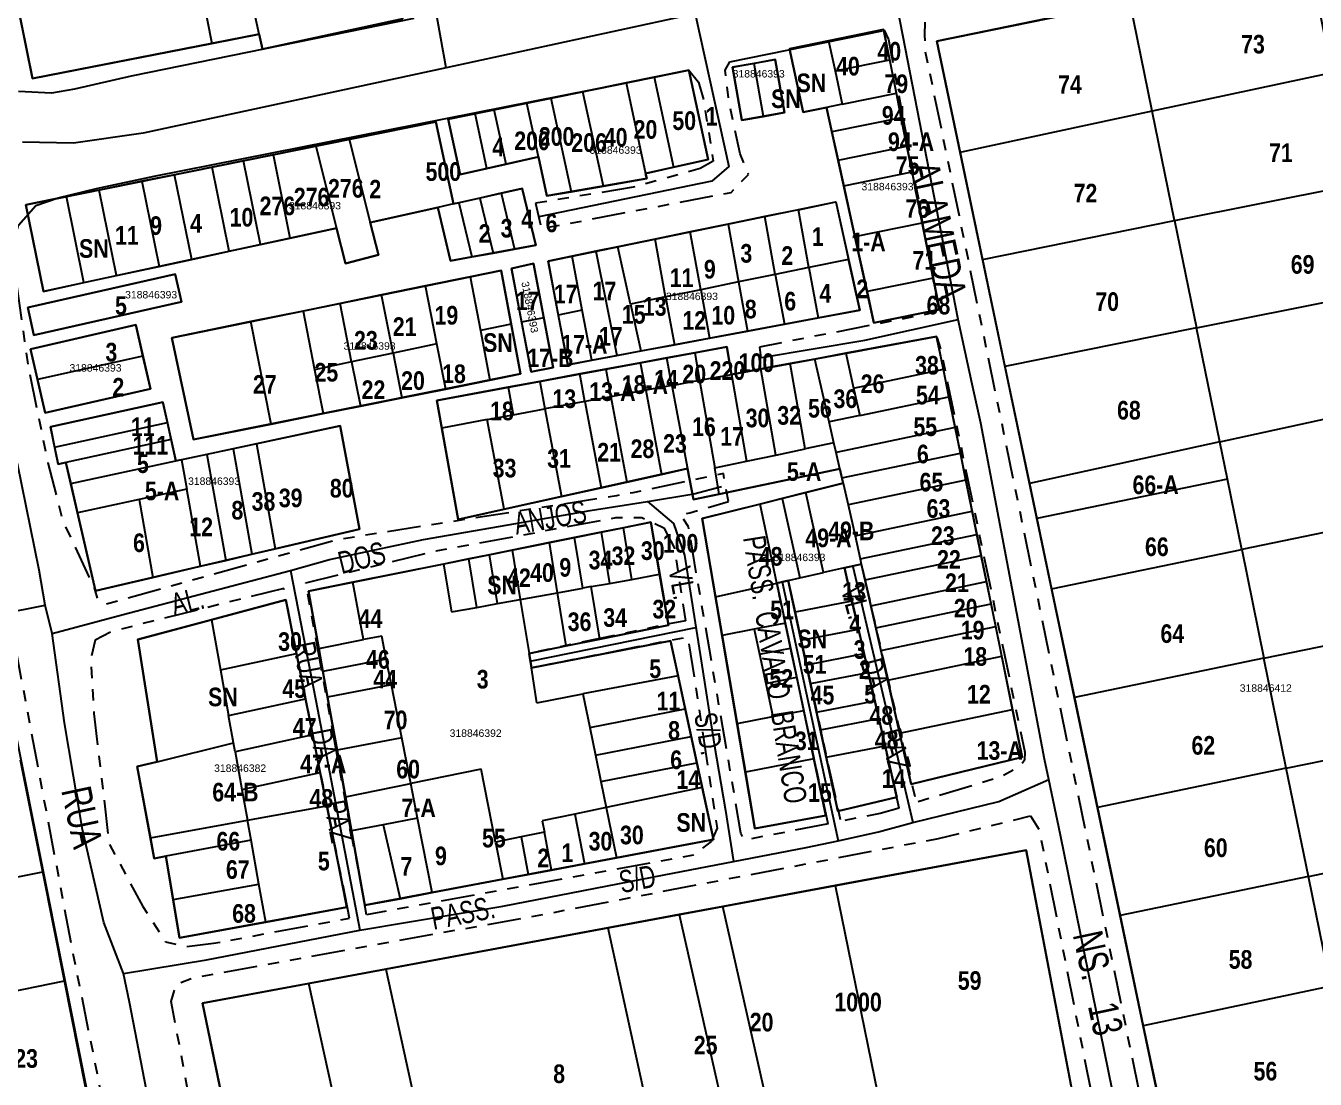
# Model space of a CAD drawing. Extents: x 205316 to 208372, y 4848714 to 4853250.
# Drawn here: x 206310.3 to 206483.6, y 4852666.8 to 4852808.3 of the extents above; entities that cross this region are included whole.
import ezdxf
from ezdxf.enums import TextEntityAlignment as Align

# ---------------------------------------------------------------- set-up
doc = ezdxf.new("R2010")
doc.units = 0
doc.header["$LTSCALE"] = 1.5
doc.header["$MEASUREMENT"] = 0
doc.linetypes.add('TRACO_25', pattern=[8, 3, -1, 1, -1, 1, -1])
for name, color, linetype in [('CD-MALHA-LOTES', 40, 'CONTINUOUS'), ('CD_TXT_QUADRA', 7, 'CONTINUOUS'), ('RU-QUADRAS', 6, 'CONTINUOUS'), ('SV-EIXO-RUA-N-PAV', 6, 'CONTINUOUS'), ('SV-EIXO-RUA-PAV', 20, 'CONTINUOUS'), ('SV-RUA-NAO-PAV-S-GUIA-C-GUIA', 7, 'CONTINUOUS'), ('SV-RUA-PAVIM-S-GUIA-C-GUIA', 7, 'CONTINUOUS'), ('SV-TXT-RUA-N-PAV-S-GUIA-C-GUIA', 7, 'CONTINUOUS'), ('Th_NmrPort', 7, 'CONTINUOUS')]:
    doc.layers.add(name, color=color, linetype=linetype)
doc.styles.add('ARIAL', font='arial.ttf')
doc.styles.add('ROMANS', font='arial.ttf', dxfattribs={"height": 0.2})
doc.styles.get("Standard").update_dxf_attribs({"font": 'swisscbo.ttf'})

msp = doc.modelspace()

# ---------------------------------------------------------------- linework, layer by layer
at = {"layer": 'CD-MALHA-LOTES', "linetype": 'Continuous'}
for p, q in [((206341.68, 4852807.19), (206338.5, 4852821.66)), ((206332.48, 4852820.44), (206335.33, 4852805.95)), ((206308.33, 4852815.55), (206311.22, 4852801.24)), ((206458.68, 4852811.58), (206432.72, 4852806.28)), ((206461.68, 4852796.85), (206458.68, 4852811.58)), ((206342.13, 4852805.19), (206360.95, 4852809.26)), ((206335.33, 4852805.95), (206341.68, 4852807.19)), ((206341.68, 4852807.19), (206342.13, 4852805.19)), ((206425.59, 4852807.82), (206418.19, 4852806.32)), ((206426.4, 4852803.76), (206425.59, 4852807.82)), ((206311.22, 4852801.24), (206335.33, 4852805.95)), ((206418.19, 4852806.32), (206412.92, 4852805.25)), ((206412.92, 4852805.25), (206414.76, 4852796.72)), ((206418.19, 4852806.32), (206419.06, 4852802.27)), ((206432.72, 4852806.28), (206435.86, 4852791.31)), ((206408.17, 4852803.28), (206405.27, 4852802.76)), ((206411.01, 4852803.79), (206408.17, 4852803.28)), ((206409.45, 4852796.15), (206408.17, 4852803.28)), ((206412.29, 4852796.66), (206411.01, 4852803.79)), ((206419.06, 4852802.27), (206426.4, 4852803.76)), ((206427.3, 4852799.26), (206426.4, 4852803.76)), ((206399.4, 4852802.36), (206394.76, 4852801.41)), ((206401.99, 4852790.37), (206399.4, 4852802.36)), ((206405.27, 4852802.76), (206406.55, 4852795.63)), ((206419.06, 4852802.27), (206420.03, 4852797.79)), ((206485.81, 4852802.02), (206461.68, 4852796.85)), ((206390.98, 4852800.65), (206385.19, 4852799.47)), ((206394.76, 4852801.41), (206390.98, 4852800.65)), ((206390.98, 4852800.65), (206393.61, 4852788.49)), ((206394.76, 4852801.41), (206397.37, 4852789.33)), ((206380.87, 4852798.59), (206377.64, 4852797.94)), ((206385.19, 4852799.47), (206380.87, 4852798.59)), ((206380.87, 4852798.59), (206383.59, 4852786.03)), ((206387.93, 4852786.79), (206385.19, 4852799.47)), ((206420.03, 4852797.79), (206427.3, 4852799.26)), ((206427.96, 4852795.95), (206427.3, 4852799.26)), ((206370.69, 4852796.53), (206367.06, 4852795.79)), ((206373.28, 4852797.05), (206370.69, 4852796.53)), ((206372.28, 4852789.15), (206370.69, 4852796.53)), ((206377.64, 4852797.94), (206373.28, 4852797.05)), ((206374.86, 4852789.73), (206373.28, 4852797.05)), ((206379.21, 4852790.7), (206377.64, 4852797.94)), ((206409.45, 4852796.15), (206412.29, 4852796.66)), ((206414.76, 4852796.72), (206417.91, 4852797.36)), ((206420.03, 4852797.79), (206417.91, 4852797.36)), ((206417.91, 4852797.36), (206418.64, 4852794.06)), ((206461.68, 4852796.85), (206436.04, 4852791.35)), ((206464.68, 4852782.15), (206461.68, 4852796.85)), ((206365.4, 4852795.44), (206353.8, 4852793.08)), ((206367.79, 4852784.4), (206365.4, 4852795.44)), ((206367.06, 4852795.79), (206368.67, 4852788.34)), ((206406.55, 4852795.63), (206409.45, 4852796.15)), ((206427.96, 4852795.95), (206418.64, 4852794.06)), ((206428.72, 4852792.14), (206427.96, 4852795.95)), ((206353.8, 4852793.08), (206349.29, 4852792.17)), ((206353.8, 4852793.08), (206356.62, 4852781.9)), ((206418.64, 4852794.06), (206419.48, 4852790.27)), ((206349.29, 4852792.17), (206343.6, 4852791.01)), ((206349.29, 4852792.17), (206352.08, 4852781.15)), ((206419.48, 4852790.27), (206428.72, 4852792.14)), ((206429.41, 4852788.7), (206428.72, 4852792.14)), ((206435.86, 4852791.31), (206436.04, 4852791.35)), ((206435.86, 4852791.31), (206438.87, 4852776.95)), ((206339.59, 4852790.2), (206335.35, 4852789.34)), ((206343.6, 4852791.01), (206339.59, 4852790.2)), ((206341.87, 4852778.95), (206339.59, 4852790.2)), ((206345.87, 4852779.81), (206343.6, 4852791.01)), ((206372.28, 4852789.15), (206374.86, 4852789.73)), ((206374.86, 4852789.73), (206379.21, 4852790.7)), ((206379.21, 4852790.7), (206380.34, 4852785.46)), ((206397.37, 4852789.33), (206401.99, 4852790.37)), ((206419.48, 4852790.27), (206420.23, 4852786.84)), ((206330.33, 4852788.32), (206325.93, 4852787.43)), ((206335.35, 4852789.34), (206330.33, 4852788.32)), ((206332.64, 4852776.95), (206330.33, 4852788.32)), ((206337.64, 4852778.03), (206335.35, 4852789.34)), ((206368.67, 4852788.34), (206372.28, 4852789.15)), ((206387.93, 4852786.79), (206393.75, 4852787.81)), ((206393.61, 4852788.49), (206397.37, 4852789.33)), ((206393.75, 4852787.81), (206393.61, 4852788.49)), ((206420.23, 4852786.84), (206429.41, 4852788.7)), ((206430.77, 4852781.86), (206429.41, 4852788.7)), ((206320.18, 4852786.26), (206315.81, 4852785.37)), ((206325.93, 4852787.43), (206320.18, 4852786.26)), ((206322.51, 4852774.76), (206320.18, 4852786.26)), ((206325.93, 4852787.43), (206328.24, 4852776)), ((206377.03, 4852786.47), (206374.19, 4852785.83)), ((206378.85, 4852778.87), (206377.03, 4852786.47)), ((206380.34, 4852785.46), (206383.59, 4852786.03)), ((206383.59, 4852786.03), (206387.93, 4852786.79)), ((206420.23, 4852786.84), (206421.73, 4852780.02)), ((206464.68, 4852782.15), (206488.84, 4852787.01)), ((206315.81, 4852785.37), (206310.35, 4852784.26)), ((206310.35, 4852784.26), (206312.7, 4852772.64)), ((206318.15, 4852773.82), (206315.81, 4852785.37)), ((206367.79, 4852784.4), (206365.67, 4852783.93)), ((206368.52, 4852784.56), (206367.79, 4852784.4)), ((206371.33, 4852785.19), (206368.52, 4852784.56)), ((206368.52, 4852784.56), (206370.27, 4852777.27)), ((206374.19, 4852785.83), (206371.33, 4852785.19)), ((206371.33, 4852785.19), (206373.11, 4852777.8)), ((206374.19, 4852785.83), (206375.99, 4852778.33)), ((206414.13, 4852783.62), (206419.18, 4852784.66)), ((206419.18, 4852784.66), (206420.88, 4852776.94)), ((206356.62, 4852781.9), (206365.67, 4852783.93)), ((206365.67, 4852783.93), (206367.41, 4852776.73)), ((206409.62, 4852782.7), (206404.69, 4852781.69)), ((206414.13, 4852783.62), (206409.62, 4852782.7)), ((206411.03, 4852774.92), (206409.62, 4852782.7)), ((206415.54, 4852775.85), (206414.13, 4852783.62)), ((206345.87, 4852779.81), (206352.08, 4852781.15)), ((206352.08, 4852781.15), (206353.28, 4852776.41)), ((206357.72, 4852777.55), (206356.62, 4852781.9)), ((206404.69, 4852781.69), (206399.61, 4852780.64)), ((206404.69, 4852781.69), (206406.1, 4852773.91)), ((206421.73, 4852780.02), (206430.77, 4852781.86)), ((206432.26, 4852774.42), (206430.77, 4852781.86)), ((206438.87, 4852776.95), (206464.68, 4852782.15)), ((206464.68, 4852782.15), (206467.62, 4852767.73)), ((206341.87, 4852778.95), (206345.87, 4852779.81)), ((206394.89, 4852779.67), (206389.89, 4852778.65)), ((206399.61, 4852780.64), (206394.89, 4852779.67)), ((206396.3, 4852771.9), (206394.89, 4852779.67)), ((206401.02, 4852772.87), (206399.61, 4852780.64)), ((206421.73, 4852780.02), (206423.36, 4852772.62)), ((206332.64, 4852776.95), (206337.64, 4852778.03)), ((206337.64, 4852778.03), (206341.87, 4852778.95)), ((206353.28, 4852776.41), (206357.72, 4852777.55)), ((206370.27, 4852777.27), (206373.11, 4852777.8)), ((206373.11, 4852777.8), (206375.99, 4852778.33)), ((206375.99, 4852778.33), (206378.85, 4852778.87)), ((206383.72, 4852777.38), (206380.51, 4852776.72)), ((206386.94, 4852778.04), (206383.72, 4852777.38)), ((206385.1, 4852770.11), (206383.72, 4852777.38)), ((206389.89, 4852778.65), (206386.94, 4852778.04)), ((206386.94, 4852778.04), (206389.75, 4852764.03)), ((206391.59, 4852770.93), (206389.89, 4852778.65)), ((206322.51, 4852774.76), (206328.24, 4852776)), ((206328.24, 4852776), (206332.64, 4852776.95)), ((206367.41, 4852776.73), (206370.27, 4852777.27)), ((206378.55, 4852776.37), (206375.57, 4852775.74)), ((206375.57, 4852775.74), (206376.94, 4852768.51)), ((206379.93, 4852769.1), (206378.55, 4852776.37)), ((206380.51, 4852776.72), (206381.88, 4852769.47)), ((206415.54, 4852775.85), (206411.03, 4852774.92)), ((206420.88, 4852776.94), (206415.54, 4852775.85)), ((206415.54, 4852775.85), (206416.77, 4852769.08)), ((206422.38, 4852770.13), (206420.88, 4852776.94)), ((206438.87, 4852776.95), (206441.89, 4852762.55)), ((206330.4, 4852774.94), (206310.59, 4852770.49)), ((206312.7, 4852772.64), (206318.15, 4852773.82)), ((206318.15, 4852773.82), (206322.51, 4852774.76)), ((206331.24, 4852771.22), (206330.4, 4852774.94)), ((206370.05, 4852774.61), (206364.04, 4852773.38)), ((206374.18, 4852775.45), (206370.05, 4852774.61)), ((206370.05, 4852774.61), (206371.42, 4852767.41)), ((206375.55, 4852768.23), (206374.18, 4852775.45)), ((206406.1, 4852773.91), (206401.02, 4852772.87)), ((206411.03, 4852774.92), (206406.1, 4852773.91)), ((206406.1, 4852773.91), (206407.3, 4852767.31)), ((206411.03, 4852774.92), (206412.25, 4852768.24)), ((206432.26, 4852774.42), (206423.36, 4852772.62)), ((206433.1, 4852770.21), (206432.26, 4852774.42)), ((206358.14, 4852772.17), (206352.57, 4852771.03)), ((206364.04, 4852773.38), (206358.14, 4852772.17)), ((206359.68, 4852764.34), (206358.14, 4852772.17)), ((206365.57, 4852765.58), (206364.04, 4852773.38)), ((206401.02, 4852772.87), (206396.3, 4852771.9)), ((206401.02, 4852772.87), (206402.21, 4852766.36)), ((206423.36, 4852772.62), (206424.29, 4852768.42)), ((206467.62, 4852767.73), (206491.76, 4852772.59)), ((206310.59, 4852770.49), (206311.43, 4852766.76)), ((206311.43, 4852766.76), (206331.24, 4852771.22)), ((206352.57, 4852771.03), (206347.58, 4852770.01)), ((206354.11, 4852763.17), (206352.57, 4852771.03)), ((206396.3, 4852771.9), (206391.59, 4852770.93)), ((206391.59, 4852770.93), (206392.98, 4852764.64)), ((206396.3, 4852771.9), (206397.47, 4852765.48)), ((206347.58, 4852770.01), (206340.58, 4852768.58)), ((206347.58, 4852770.01), (206349.14, 4852762.12)), ((206379.93, 4852769.1), (206376.94, 4852768.51)), ((206381.2, 4852762.42), (206379.93, 4852769.1)), ((206385.1, 4852770.11), (206381.88, 4852769.47)), ((206381.88, 4852769.47), (206383.15, 4852762.8)), ((206386.37, 4852763.4), (206385.1, 4852770.11)), ((206412.25, 4852768.24), (206416.77, 4852769.08)), ((206416.77, 4852769.08), (206422.38, 4852770.13)), ((206424.29, 4852768.42), (206433.1, 4852770.21)), ((206325.11, 4852768.13), (206310.97, 4852764.9)), ((206326.06, 4852763.95), (206325.11, 4852768.13)), ((206340.58, 4852768.58), (206329.94, 4852766.4)), ((206343.29, 4852754.82), (206340.58, 4852768.58)), ((206375.55, 4852768.23), (206371.42, 4852767.41)), ((206371.42, 4852767.41), (206372.69, 4852760.72)), ((206376.82, 4852761.55), (206375.55, 4852768.23)), ((206376.94, 4852768.51), (206378.21, 4852761.83)), ((206402.21, 4852766.36), (206407.3, 4852767.31)), ((206407.3, 4852767.31), (206412.25, 4852768.24)), ((206467.62, 4852767.73), (206441.89, 4852762.55)), ((206470.75, 4852752.43), (206467.62, 4852767.73)), ((206329.94, 4852766.4), (206332.85, 4852752.73)), ((206365.57, 4852765.58), (206359.68, 4852764.34)), ((206366.76, 4852759.53), (206365.57, 4852765.58)), ((206392.98, 4852764.64), (206397.47, 4852765.48)), ((206397.47, 4852765.48), (206402.21, 4852766.36)), ((206404.51, 4852765.2), (206400.22, 4852764.41)), ((206405.15, 4852761.49), (206404.51, 4852765.2)), ((206432.71, 4852766.59), (206420.49, 4852764.33)), ((206433.61, 4852762.19), (206432.71, 4852766.59)), ((206310.97, 4852764.9), (206311.91, 4852760.8)), ((206326.06, 4852763.95), (206311.91, 4852760.8)), ((206327.07, 4852759.55), (206326.06, 4852763.95)), ((206359.68, 4852764.34), (206354.11, 4852763.17)), ((206359.68, 4852764.34), (206360.86, 4852758.35)), ((206386.37, 4852763.4), (206389.75, 4852764.03)), ((206389.75, 4852764.03), (206392.98, 4852764.64)), ((206396.44, 4852763.71), (206392.94, 4852763.06)), ((206400.22, 4852764.41), (206396.44, 4852763.71)), ((206397.13, 4852760.01), (206396.44, 4852763.71)), ((206400.22, 4852764.41), (206400.86, 4852760.7)), ((206416.36, 4852763.56), (206413.05, 4852762.95)), ((206420.49, 4852764.33), (206416.36, 4852763.56)), ((206418.28, 4852755.1), (206416.36, 4852763.56)), ((206420.49, 4852764.33), (206421.55, 4852759.66)), ((206354.11, 4852763.17), (206349.14, 4852762.12)), ((206349.14, 4852762.12), (206350.29, 4852756.23)), ((206354.11, 4852763.17), (206355.28, 4852757.23)), ((206378.21, 4852761.83), (206381.2, 4852762.42)), ((206383.15, 4852762.8), (206386.37, 4852763.4)), ((206388.25, 4852762.19), (206384.76, 4852761.55)), ((206392.94, 4852763.06), (206388.25, 4852762.19)), ((206388.25, 4852762.19), (206388.95, 4852758.49)), ((206393.64, 4852759.36), (206392.94, 4852763.06)), ((206409.09, 4852762.22), (206405.15, 4852761.49)), ((206413.05, 4852762.95), (206409.09, 4852762.22)), ((206411.09, 4852750.66), (206409.09, 4852762.22)), ((206415.03, 4852751.48), (206413.05, 4852762.95)), ((206421.55, 4852759.66), (206433.61, 4852762.19)), ((206434.36, 4852758.48), (206433.61, 4852762.19)), ((206441.89, 4852762.55), (206445.19, 4852746.82)), ((206311.91, 4852760.8), (206312.93, 4852756.32)), ((206366.76, 4852759.53), (206372.69, 4852760.72)), ((206372.69, 4852760.72), (206376.82, 4852761.55)), ((206379.38, 4852760.55), (206375.12, 4852759.77)), ((206384.76, 4852761.55), (206379.38, 4852760.55)), ((206379.38, 4852760.55), (206380.08, 4852756.85)), ((206385.46, 4852757.85), (206384.76, 4852761.55)), ((206397.13, 4852760.01), (206393.64, 4852759.36)), ((206397.13, 4852760.01), (206400.86, 4852760.7)), ((206397.13, 4852760.01), (206399.24, 4852748.83)), ((206400.86, 4852760.7), (206405.15, 4852761.49)), ((206400.86, 4852760.7), (206402.9, 4852748.95)), ((206405.15, 4852761.49), (206407.18, 4852749.84)), ((206312.93, 4852756.32), (206327.07, 4852759.55)), ((206355.28, 4852757.23), (206360.86, 4852758.35)), ((206360.86, 4852758.35), (206366.76, 4852759.53)), ((206375.12, 4852759.77), (206365.57, 4852758)), ((206375.12, 4852759.77), (206375.82, 4852756.07)), ((206388.95, 4852758.49), (206385.46, 4852757.85)), ((206393.64, 4852759.36), (206388.95, 4852758.49)), ((206388.95, 4852758.49), (206391.1, 4852747.02)), ((206393.64, 4852759.36), (206395.76, 4852748.06)), ((206421.55, 4852759.66), (206422.38, 4852755.97)), ((206422.38, 4852755.97), (206434.36, 4852758.48)), ((206435.2, 4852754.38), (206434.36, 4852758.48)), ((206328.76, 4852757.76), (206313.64, 4852754.47)), ((206329.36, 4852755.02), (206328.76, 4852757.76)), ((206350.29, 4852756.23), (206355.28, 4852757.23)), ((206365.57, 4852758), (206366.23, 4852754.29)), ((206375.82, 4852756.07), (206380.08, 4852756.85)), ((206385.46, 4852757.85), (206380.08, 4852756.85)), ((206380.08, 4852756.85), (206382.3, 4852745.07)), ((206385.46, 4852757.85), (206387.64, 4852746.26)), ((206470.75, 4852752.43), (206494.77, 4852757.71)), ((206314.19, 4852751.74), (206329.36, 4852755.02)), ((206329.86, 4852752.73), (206329.36, 4852755.02)), ((206332.85, 4852752.73), (206343.29, 4852754.82)), ((206343.29, 4852754.82), (206350.29, 4852756.23)), ((206372.34, 4852755.42), (206366.23, 4852754.29)), ((206372.34, 4852755.42), (206375.82, 4852756.07)), ((206374.61, 4852743.37), (206372.34, 4852755.42)), ((206422.38, 4852755.97), (206418.28, 4852755.1)), ((206418.91, 4852752.29), (206418.28, 4852755.1)), ((206313.64, 4852754.47), (206314.19, 4852751.74)), ((206352.55, 4852754.58), (206341.32, 4852752.17)), ((206355.18, 4852740.72), (206352.55, 4852754.58)), ((206366.23, 4852754.29), (206368.41, 4852741.99)), ((206435.2, 4852754.38), (206419.2, 4852751.02)), ((206435.9, 4852750.93), (206435.2, 4852754.38)), ((206314.19, 4852751.74), (206314.66, 4852749.44)), ((206329.86, 4852752.73), (206315.73, 4852749.67)), ((206330.49, 4852749.86), (206329.86, 4852752.73)), ((206338.2, 4852751.51), (206334.67, 4852750.75)), ((206341.32, 4852752.17), (206338.2, 4852751.51)), ((206338.2, 4852751.51), (206340.72, 4852737.34)), ((206341.32, 4852752.17), (206343.83, 4852738.06)), ((206411.09, 4852750.66), (206415.03, 4852751.48)), ((206418.91, 4852752.29), (206415.03, 4852751.48)), ((206419.2, 4852751.02), (206418.91, 4852752.29)), ((206470.75, 4852752.43), (206445.19, 4852746.82)), ((206471.77, 4852747.4), (206470.75, 4852752.43)), ((206314.66, 4852749.44), (206315.73, 4852749.67)), ((206315.73, 4852749.67), (206316.38, 4852746.85)), ((206316.38, 4852746.85), (206330.49, 4852749.86)), ((206331.25, 4852750.02), (206330.49, 4852749.86)), ((206334.67, 4852750.75), (206331.25, 4852750.02)), ((206331.25, 4852750.02), (206331.96, 4852746.06)), ((206334.67, 4852750.75), (206337.21, 4852736.51)), ((206402.9, 4852748.95), (206407.18, 4852749.84)), ((206407.18, 4852749.84), (206411.09, 4852750.66)), ((206419.71, 4852748.79), (206419.2, 4852751.02)), ((206419.98, 4852747.59), (206435.9, 4852750.93)), ((206436.64, 4852747.3), (206435.9, 4852750.93)), ((206391.1, 4852747.02), (206395.76, 4852748.06)), ((206395.76, 4852748.06), (206399.24, 4852748.83)), ((206399.24, 4852748.83), (206400.02, 4852744.67)), ((206403.51, 4852745.4), (206402.9, 4852748.95)), ((206403.51, 4852745.4), (206419.71, 4852748.79)), ((206419.71, 4852748.79), (206419.98, 4852747.59)), ((206316.38, 4852746.85), (206317.28, 4852742.89)), ((206382.3, 4852745.07), (206387.64, 4852746.26)), ((206387.64, 4852746.26), (206391.1, 4852747.02)), ((206420.14, 4852746.86), (206415.12, 4852745.61)), ((206419.98, 4852747.59), (206420.14, 4852746.86)), ((206420.14, 4852746.86), (206420.8, 4852743.97)), ((206436.64, 4852747.3), (206420.8, 4852743.97)), ((206437.49, 4852743.12), (206436.64, 4852747.3)), ((206445.19, 4852746.82), (206446.18, 4852742.12)), ((206471.77, 4852747.4), (206446.18, 4852742.12)), ((206473.7, 4852737.95), (206471.77, 4852747.4)), ((206325.56, 4852744.68), (206317.28, 4852742.89)), ((206331.96, 4852746.06), (206325.56, 4852744.68)), ((206325.56, 4852744.68), (206327.42, 4852734.22)), ((206333.8, 4852735.71), (206331.96, 4852746.06)), ((206374.61, 4852743.37), (206382.3, 4852745.07)), ((206400.02, 4852744.67), (206403.51, 4852745.4)), ((206411.94, 4852744.81), (206409.01, 4852744.07)), ((206415.12, 4852745.61), (206411.94, 4852744.81)), ((206411.94, 4852744.81), (206414.32, 4852734.16)), ((206417.51, 4852734.88), (206415.12, 4852745.61)), ((206317.28, 4852742.89), (206319.69, 4852732.41)), ((206368.41, 4852741.99), (206374.61, 4852743.37)), ((206409.01, 4852744.07), (206401.21, 4852742.12)), ((206411.24, 4852733.47), (206409.01, 4852744.07)), ((206420.8, 4852743.97), (206421.74, 4852739.81)), ((206421.74, 4852739.81), (206437.49, 4852743.12)), ((206438.13, 4852740), (206437.49, 4852743.12)), ((206497.75, 4852742.92), (206473.7, 4852737.95)), ((206394.29, 4852741.63), (206390.62, 4852740.89)), ((206395.49, 4852734.64), (206394.29, 4852741.63)), ((206401.21, 4852742.12), (206403, 4852731.62)), ((206446.18, 4852742.12), (206448.16, 4852732.68)), ((206343.83, 4852738.06), (206355.18, 4852740.72)), ((206384.06, 4852739.57), (206380.69, 4852738.89)), ((206387.64, 4852740.29), (206384.06, 4852739.57)), ((206385.16, 4852732.77), (206384.06, 4852739.57)), ((206390.62, 4852740.89), (206387.64, 4852740.29)), ((206387.64, 4852740.29), (206388.76, 4852733.42)), ((206391.75, 4852733.96), (206390.62, 4852740.89)), ((206421.74, 4852739.81), (206422.44, 4852736.7)), ((206422.44, 4852736.7), (206438.13, 4852740)), ((206438.71, 4852737.14), (206438.13, 4852740)), ((206340.72, 4852737.34), (206343.83, 4852738.06)), ((206375.69, 4852737.88), (206372.63, 4852737.26)), ((206380.69, 4852738.89), (206375.69, 4852737.88)), ((206375.69, 4852737.88), (206376.77, 4852731.26)), ((206381.78, 4852732.16), (206380.69, 4852738.89)), ((206448.16, 4852732.68), (206473.7, 4852737.95)), ((206473.7, 4852737.95), (206476.68, 4852723.36)), ((206327.42, 4852734.22), (206333.8, 4852735.71)), ((206333.8, 4852735.71), (206337.21, 4852736.51)), ((206337.21, 4852736.51), (206340.72, 4852737.34)), ((206366.47, 4852736.02), (206354.29, 4852733.57)), ((206369.85, 4852736.7), (206366.47, 4852736.02)), ((206366.47, 4852736.02), (206367.52, 4852729.58)), ((206372.63, 4852737.26), (206369.85, 4852736.7)), ((206370.91, 4852730.2), (206369.85, 4852736.7)), ((206373.69, 4852730.7), (206372.63, 4852737.26)), ((206420.31, 4852735.5), (206422.59, 4852736.02)), ((206422.44, 4852736.7), (206422.59, 4852736.02)), ((206422.59, 4852736.02), (206423.08, 4852733.86)), ((206438.71, 4852737.14), (206423.08, 4852733.86)), ((206439.42, 4852733.65), (206438.71, 4852737.14)), ((206319.69, 4852732.41), (206327.42, 4852734.22)), ((206391.75, 4852733.96), (206395.49, 4852734.64)), ((206396.66, 4852727.8), (206395.49, 4852734.64)), ((206412.76, 4852733.81), (206414.32, 4852734.16)), ((206414.32, 4852734.16), (206417.51, 4852734.88)), ((206420.31, 4852735.5), (206417.51, 4852734.88)), ((206421.33, 4852731.04), (206420.31, 4852735.5)), ((206354.29, 4852733.57), (206348.31, 4852732.36)), ((206348.31, 4852732.36), (206349.69, 4852724.69)), ((206355.71, 4852725.86), (206354.29, 4852733.57)), ((206381.78, 4852732.16), (206385.16, 4852732.77)), ((206386.31, 4852732.98), (206385.16, 4852732.77)), ((206386.31, 4852732.98), (206388.76, 4852733.42)), ((206387.45, 4852725.93), (206386.31, 4852732.98)), ((206388.76, 4852733.42), (206391.75, 4852733.96)), ((206403, 4852731.62), (206411.24, 4852733.47)), ((206411.24, 4852733.47), (206412.76, 4852733.81)), ((206412.38, 4852728.08), (206411.24, 4852733.47)), ((206412.76, 4852733.81), (206413.68, 4852729.56)), ((206423.08, 4852733.86), (206423.87, 4852730.39)), ((206423.87, 4852730.39), (206439.42, 4852733.65)), ((206440.02, 4852730.69), (206439.42, 4852733.65)), ((206448.16, 4852732.68), (206451.21, 4852718.1)), ((206345.29, 4852731.23), (206335.26, 4852728.54)), ((206346.72, 4852724.01), (206345.29, 4852731.23)), ((206370.91, 4852730.2), (206373.69, 4852730.7)), ((206373.69, 4852730.7), (206376.77, 4852731.26)), ((206376.77, 4852731.26), (206381.78, 4852732.16)), ((206376.77, 4852731.26), (206377.95, 4852724)), ((206382.94, 4852725.02), (206381.78, 4852732.16)), ((206403, 4852731.62), (206403.88, 4852726.43)), ((206421.33, 4852731.04), (206413.68, 4852729.56)), ((206422.19, 4852727.28), (206421.33, 4852731.04)), ((206424.53, 4852727.44), (206440.02, 4852730.69)), ((206440.65, 4852727.62), (206440.02, 4852730.69)), ((206367.52, 4852729.58), (206370.91, 4852730.2)), ((206413.68, 4852729.56), (206414.49, 4852725.79)), ((206423.87, 4852730.39), (206424.53, 4852727.44)), ((206335.26, 4852728.54), (206325.39, 4852725.89)), ((206335.26, 4852728.54), (206336.47, 4852721.79)), ((206387.45, 4852725.93), (206396.66, 4852727.8)), ((206408.21, 4852727.27), (206403.88, 4852726.43)), ((206412.38, 4852728.08), (206408.21, 4852727.27)), ((206408.21, 4852727.27), (206408.92, 4852723.92)), ((206413.09, 4852724.73), (206412.38, 4852728.08)), ((206414.49, 4852725.79), (206422.19, 4852727.28)), ((206422.95, 4852723.98), (206422.19, 4852727.28)), ((206424.53, 4852727.44), (206425.23, 4852724.38)), ((206425.23, 4852724.38), (206440.65, 4852727.62)), ((206441.46, 4852723.62), (206440.65, 4852727.62)), ((206476.68, 4852723.36), (206500.7, 4852728.32)), ((206325.39, 4852725.89), (206327.97, 4852709.46)), ((206349.69, 4852724.69), (206355.71, 4852725.86)), ((206358.16, 4852726.33), (206355.71, 4852725.86)), ((206358.77, 4852723.26), (206358.16, 4852726.33)), ((206396.95, 4852725.72), (206378.26, 4852722.09)), ((206382.94, 4852725.02), (206387.45, 4852725.93)), ((206397.98, 4852720.98), (206396.95, 4852725.72)), ((206403.88, 4852726.43), (206405.9, 4852714.61)), ((206414.49, 4852725.79), (206415.21, 4852722.48)), ((206336.47, 4852721.79), (206346.72, 4852724.01)), ((206347.93, 4852717.91), (206346.72, 4852724.01)), ((206349.69, 4852724.69), (206350.25, 4852721.6)), ((206377.95, 4852724), (206382.94, 4852725.02)), ((206378.26, 4852722.09), (206377.95, 4852724)), ((206408.92, 4852723.92), (206413.09, 4852724.73)), ((206408.92, 4852723.92), (206409.75, 4852719.99)), ((206413.92, 4852720.8), (206413.09, 4852724.73)), ((206415.21, 4852722.48), (206422.95, 4852723.98)), ((206423.52, 4852721.46), (206422.95, 4852723.98)), ((206425.23, 4852724.38), (206426.13, 4852720.4)), ((206426.13, 4852720.4), (206441.46, 4852723.62)), ((206442.91, 4852716.47), (206441.46, 4852723.62)), ((206358.77, 4852723.26), (206350.25, 4852721.6)), ((206359.45, 4852719.8), (206358.77, 4852723.26)), ((206379, 4852717.35), (206378.26, 4852722.09)), ((206415.21, 4852722.48), (206415.75, 4852719.96)), ((206476.68, 4852723.36), (206451.21, 4852718.1)), ((206479.69, 4852708.58), (206476.68, 4852723.36)), ((206336.47, 4852721.79), (206337.58, 4852715.66)), ((206350.25, 4852721.6), (206350.87, 4852718.13)), ((206397.98, 4852720.98), (206385.16, 4852718.57)), ((206398.93, 4852716.56), (206397.98, 4852720.98)), ((206409.75, 4852719.99), (206413.92, 4852720.8)), ((206414.86, 4852716.34), (206413.92, 4852720.8)), ((206415.75, 4852719.96), (206423.52, 4852721.46)), ((206424.4, 4852717.65), (206423.52, 4852721.46)), ((206426.13, 4852720.4), (206427.74, 4852713.28)), ((206359.45, 4852719.8), (206350.87, 4852718.13)), ((206360.85, 4852712.69), (206359.45, 4852719.8)), ((206379, 4852717.35), (206385.16, 4852718.57)), ((206385.16, 4852718.57), (206386.1, 4852714.04)), ((206409.75, 4852719.99), (206410.69, 4852715.54)), ((206415.75, 4852719.96), (206416.57, 4852716.13)), ((206337.58, 4852715.66), (206347.93, 4852717.91)), ((206348.89, 4852713.08), (206347.93, 4852717.91)), ((206350.87, 4852718.13), (206352.15, 4852711)), ((206416.57, 4852716.13), (206424.4, 4852717.65)), ((206424.94, 4852715.27), (206424.4, 4852717.65)), ((206451.21, 4852718.1), (206454.31, 4852703.33)), ((206338.23, 4852712.01), (206337.58, 4852715.66)), ((206386.1, 4852714.04), (206398.93, 4852716.56)), ((206399.73, 4852712.87), (206398.93, 4852716.56)), ((206405.9, 4852714.61), (206410.69, 4852715.54)), ((206410.69, 4852715.54), (206414.86, 4852716.34)), ((206416.23, 4852709.86), (206414.86, 4852716.34)), ((206416.57, 4852716.13), (206417.09, 4852713.75)), ((206417.09, 4852713.75), (206424.94, 4852715.27)), ((206425.78, 4852711.59), (206424.94, 4852715.27)), ((206427.74, 4852713.28), (206442.91, 4852716.47)), ((206444.22, 4852710.06), (206442.91, 4852716.47)), ((206386.1, 4852714.04), (206386.86, 4852710.34)), ((206405.9, 4852714.61), (206407.01, 4852708.08)), ((206417.09, 4852713.75), (206417.88, 4852710.06)), ((206427.74, 4852713.28), (206429.29, 4852706.43)), ((206479.69, 4852708.58), (206503.69, 4852713.53)), ((206327.97, 4852709.46), (206338.23, 4852712.01)), ((206338.45, 4852710.81), (206338.23, 4852712.01)), ((206348.89, 4852713.08), (206338.45, 4852710.81)), ((206349.89, 4852708.03), (206348.89, 4852713.08)), ((206360.85, 4852712.69), (206352.15, 4852711)), ((206362.06, 4852706.52), (206360.85, 4852712.69)), ((206386.86, 4852710.34), (206399.73, 4852712.87)), ((206400.5, 4852709.32), (206399.73, 4852712.87)), ((206417.88, 4852710.06), (206425.78, 4852711.59)), ((206427.36, 4852704.7), (206425.78, 4852711.59)), ((206338.45, 4852710.81), (206339.36, 4852705.74)), ((206352.15, 4852711), (206353.28, 4852704.73)), ((206386.86, 4852710.34), (206387.6, 4852706.79)), ((206416.23, 4852709.86), (206407.01, 4852708.08)), ((206417.84, 4852702.22), (206416.23, 4852709.86)), ((206417.88, 4852710.06), (206419.44, 4852702.84)), ((206429.29, 4852706.43), (206444.22, 4852710.06)), ((206312.6, 4852694.69), (206309.62, 4852709.65)), ((206327.97, 4852709.46), (206325.31, 4852708.8)), ((206325.31, 4852708.8), (206327.08, 4852699.25)), ((206339.36, 4852705.74), (206349.89, 4852708.03)), ((206350.78, 4852703.53), (206349.89, 4852708.03)), ((206371.51, 4852708.45), (206362.06, 4852706.52)), ((206373.46, 4852698.64), (206371.51, 4852708.45)), ((206387.6, 4852706.79), (206400.5, 4852709.32)), ((206401.21, 4852706.02), (206400.5, 4852709.32)), ((206407.01, 4852708.08), (206408.3, 4852700.51)), ((206479.69, 4852708.58), (206454.31, 4852703.33)), ((206482.66, 4852694.05), (206479.69, 4852708.58)), ((206353.28, 4852704.73), (206362.06, 4852706.52)), ((206362.97, 4852701.89), (206362.06, 4852706.52)), ((206387.6, 4852706.79), (206388.32, 4852703.3)), ((206339.36, 4852705.74), (206340.11, 4852701.61)), ((206353.28, 4852704.73), (206354.1, 4852700.18)), ((206401.21, 4852706.02), (206388.32, 4852703.3)), ((206402.73, 4852699), (206401.21, 4852706.02)), ((206419.44, 4852702.84), (206427.36, 4852704.7)), ((206340.11, 4852701.61), (206350.78, 4852703.53)), ((206353.48, 4852689.91), (206350.78, 4852703.53)), ((206388.32, 4852703.3), (206384.12, 4852702.42)), ((206388.32, 4852703.3), (206389.71, 4852696.55)), ((206454.31, 4852703.33), (206457.35, 4852688.82)), ((206327.08, 4852699.25), (206340.11, 4852701.61)), ((206340.59, 4852698.93), (206340.11, 4852701.61)), ((206362.97, 4852701.89), (206358.33, 4852701)), ((206364.94, 4852691.88), (206362.97, 4852701.89)), ((206384.12, 4852702.42), (206379.73, 4852701.5)), ((206379.73, 4852701.5), (206380.01, 4852700)), ((206384.12, 4852702.42), (206385.4, 4852695.73)), ((206408.3, 4852700.51), (206417.84, 4852702.22)), ((206358.33, 4852701), (206354.1, 4852700.18)), ((206354.1, 4852700.18), (206355.9, 4852690.17)), ((206358.33, 4852701), (206360.61, 4852691.06)), ((206376.89, 4852699.35), (206373.46, 4852698.64)), ((206380.01, 4852700), (206376.89, 4852699.35)), ((206376.89, 4852699.35), (206377.82, 4852694.3)), ((206380.95, 4852694.89), (206380.01, 4852700)), ((206327.08, 4852699.25), (206327.6, 4852696.48)), ((206340.59, 4852698.93), (206329.16, 4852696.77)), ((206341.65, 4852693.02), (206340.59, 4852698.93)), ((206373.46, 4852698.64), (206374.44, 4852693.67)), ((206389.71, 4852696.55), (206402.73, 4852699)), ((206444.75, 4852697.59), (206419.09, 4852692.82)), ((206450.77, 4852665.94), (206444.75, 4852697.59)), ((206482.66, 4852694.05), (206506.62, 4852699.02)), ((206327.6, 4852696.48), (206329.16, 4852696.77)), ((206329.16, 4852696.77), (206330.11, 4852690.96)), ((206385.4, 4852695.73), (206389.71, 4852696.55)), ((206287.48, 4852689.56), (206312.6, 4852694.69)), ((206315.53, 4852680.01), (206312.6, 4852694.69)), ((206374.44, 4852693.67), (206377.82, 4852694.3)), ((206377.82, 4852694.3), (206380.95, 4852694.89)), ((206380.95, 4852694.89), (206385.4, 4852695.73)), ((206330.11, 4852690.96), (206341.65, 4852693.02)), ((206342.57, 4852687.92), (206341.65, 4852693.02)), ((206364.94, 4852691.88), (206374.44, 4852693.67)), ((206419.09, 4852692.82), (206403.96, 4852690.01)), ((206419.09, 4852692.82), (206425.67, 4852660.48)), ((206482.66, 4852694.05), (206457.35, 4852688.82)), ((206485.66, 4852679.32), (206482.66, 4852694.05)), ((206330.11, 4852690.96), (206330.96, 4852685.81)), ((206355.9, 4852690.17), (206360.61, 4852691.06)), ((206360.61, 4852691.06), (206364.94, 4852691.88)), ((206342.57, 4852687.92), (206353.48, 4852689.91)), ((206398.12, 4852688.93), (206388.54, 4852687.15)), ((206403.96, 4852690.01), (206398.12, 4852688.93)), ((206398.12, 4852688.93), (206405.57, 4852656.1)), ((206411.37, 4852657.37), (206403.96, 4852690.01)), ((206330.96, 4852685.81), (206342.57, 4852687.92)), ((206457.35, 4852688.82), (206460.46, 4852674)), ((206388.54, 4852687.15), (206358.72, 4852681.61)), ((206388.54, 4852687.15), (206395.79, 4852653.97)), ((206358.72, 4852681.61), (206348.36, 4852679.68)), ((206358.72, 4852681.61), (206366.03, 4852648.16)), ((206290.46, 4852674.88), (206315.53, 4852680.01)), ((206318.41, 4852665.58), (206315.53, 4852680.01)), ((206348.36, 4852679.68), (206334.06, 4852677.03)), ((206353.57, 4852656.01), (206348.36, 4852679.68)), ((206485.66, 4852679.32), (206460.46, 4852674)), ((206334.06, 4852677.03), (206338.9, 4852653.69)), ((206460.46, 4852674), (206463.49, 4852659.56))]:
    msp.add_line(p, q, dxfattribs=at)
at = {"layer": 'RU-QUADRAS', "linetype": 'Continuous'}
for points in [[(206286.56, 4852923.21), (206335.27, 4852933.16), (206360.95, 4852809.26), (206342.13, 4852805.19), (206341.69, 4852807.19), (206311.22, 4852801.24)], [(206432.72, 4852806.28), (206482.88, 4852816.53), (206518.58, 4852639.85), (206469.7, 4852629.95)], [(206412.92, 4852805.25), (206425.59, 4852807.82), (206433.1, 4852770.21), (206424.29, 4852768.42), (206417.91, 4852797.36), (206414.76, 4852796.72)], [(206405.27, 4852802.76), (206411.01, 4852803.79), (206412.29, 4852796.66), (206406.55, 4852795.63)], [(206367.06, 4852795.79), (206399.4, 4852802.36), (206401.99, 4852790.37), (206393.61, 4852788.49), (206393.75, 4852787.81), (206380.34, 4852785.46), (206379.21, 4852790.7), (206368.67, 4852788.34)], [(206310.35, 4852784.26), (206365.4, 4852795.44), (206367.79, 4852784.4), (206377.03, 4852786.47), (206378.85, 4852778.87), (206367.41, 4852776.73), (206365.68, 4852783.93), (206356.62, 4852781.9), (206357.72, 4852777.55), (206353.28, 4852776.41), (206352.08, 4852781.15), (206312.7, 4852772.64)], [(206380.51, 4852776.72), (206419.18, 4852784.66), (206422.38, 4852770.13), (206383.15, 4852762.8)], [(206375.57, 4852775.74), (206378.55, 4852776.37), (206381.2, 4852762.42), (206378.21, 4852761.83)], [(206310.59, 4852770.49), (206330.4, 4852774.94), (206331.24, 4852771.22), (206311.43, 4852766.76)], [(206329.94, 4852766.4), (206374.18, 4852775.45), (206376.82, 4852761.55), (206332.85, 4852752.73)], [(206310.97, 4852764.9), (206325.11, 4852768.13), (206327.07, 4852759.55), (206312.93, 4852756.32)], [(206365.57, 4852758), (206404.51, 4852765.2), (206405.16, 4852761.49), (206432.71, 4852766.59), (206444.22, 4852710.06), (206429.29, 4852706.43), (206422.6, 4852736.02), (206420.31, 4852735.51), (206427.36, 4852704.7), (206419.44, 4852702.84), (206412.76, 4852733.81), (206411.24, 4852733.47), (206417.84, 4852702.22), (206408.3, 4852700.51), (206401.21, 4852742.12), (206420.15, 4852746.86), (206419.71, 4852748.79), (206400.02, 4852744.67), (206399.24, 4852748.83), (206368.41, 4852741.99)], [(206313.64, 4852754.47), (206328.76, 4852757.76), (206330.49, 4852749.86), (206352.55, 4852754.58), (206355.18, 4852740.72), (206319.69, 4852732.41), (206315.73, 4852749.67), (206314.66, 4852749.44)], [(206348.31, 4852732.36), (206394.29, 4852741.63), (206396.66, 4852727.8), (206377.95, 4852724), (206378.26, 4852722.09), (206396.95, 4852725.72), (206402.73, 4852699), (206355.9, 4852690.17)], [(206325.31, 4852708.8), (206327.97, 4852709.46), (206325.39, 4852725.89), (206345.29, 4852731.23), (206353.48, 4852689.91), (206330.96, 4852685.81), (206329.16, 4852696.77), (206327.6, 4852696.48)], [(206256.6, 4852717.39), (206305.97, 4852727.93), (206352.83, 4852493.28), (206354.74, 4852483.07), (206360.38, 4852455.44), (206310.31, 4852450.65), (206303.7, 4852483.56), (206295.62, 4852522.55), (206286.72, 4852567.7)], [(206334.06, 4852677.03), (206444.75, 4852697.59), (206456.51, 4852635.74), (206347.3, 4852613.24)]]:
    msp.add_lwpolyline(points, close=True, dxfattribs=at)
at = {"layer": 'SV-EIXO-RUA-N-PAV'}
for p, q in [((206312.12, 4852735.2), (206309.22, 4852749.54)), ((206312.93, 4852730.49), (206312.12, 4852735.2)), ((206313.86, 4852726.7), (206312.93, 4852730.49)), ((206315.52, 4852714.7), (206313.86, 4852726.7)), ((206317.93, 4852700.37), (206315.52, 4852714.7)), ((206320.83, 4852687.85), (206317.93, 4852700.37)), ((206323.46, 4852681.03), (206320.83, 4852687.85)), ((206324.28, 4852677.14), (206323.46, 4852681.03)), ((206327.13, 4852662.43), (206324.28, 4852677.14))]:
    msp.add_line(p, q, dxfattribs=at)
at = {"layer": 'SV-EIXO-RUA-N-PAV', "flags": 128}
for points in [[(206366.82, 4852802.68), (206363.77, 4852819.64), (206355.16, 4852856.36), (206345.63, 4852908.17), (206339.19, 4852936.58)], [(206476.97, 4852567.51), (206473.39, 4852582.06), (206472.12, 4852588.84), (206465.5, 4852620.55), (206464.94, 4852623.45), (206462.9, 4852633.63), (206462.27, 4852636.71), (206456.35, 4852665.25), (206449.35, 4852699.59), (206447.77, 4852707.06), (206447.19, 4852709.82), (206438.64, 4852754.94), (206437.5, 4852760.18), (206435.59, 4852768.88), (206426.54, 4852815.4)], [(206400.26, 4852809.94), (206404.8, 4852789.44), (206402.51, 4852787.47), (206379.24, 4852782.68)], [(206409.17, 4852763.76), (206423.08, 4852766.1), (206435.59, 4852768.88)], [(206313.86, 4852726.7), (206323.41, 4852729.26), (206345.9, 4852735.13), (206351.15, 4852736.64), (206363.75, 4852739.33), (206376.18, 4852741.45), (206386.14, 4852743.19), (206393.85, 4852744.44), (206400.08, 4852745.43), (206403.81, 4852746.43)], [(206393.85, 4852744.44), (206397.34, 4852741.45), (206398.83, 4852737.22), (206401.07, 4852723.03), (206402.82, 4852711.83), (206404.32, 4852702.91), (206405.4, 4852696.05)], [(206345.9, 4852735.13), (206349.3, 4852717.69), (206355.19, 4852686.83)], [(206421.46, 4852735.67), (206429.51, 4852701.29)], [(206411.96, 4852733.61), (206419.5, 4852698.82)], [(206190.18, 4852705.52), (206209.92, 4852709.33), (206249.99, 4852717.81), (206252.65, 4852718.05), (206272.78, 4852722.25), (206294.15, 4852726.77), (206312.93, 4852730.49)], [(206378.11, 4852722.99), (206400.37, 4852727.49)], [(206323.46, 4852681.03), (206334.61, 4852682.83), (206355.19, 4852686.83), (206374.44, 4852690.05), (206396.1, 4852694.28), (206405.4, 4852696.05), (206415.19, 4852697.94), (206419.5, 4852698.82), (206424.91, 4852700.03), (206429.51, 4852701.29), (206441.05, 4852704.13), (206447.77, 4852707.06)]]:
    msp.add_lwpolyline(points, dxfattribs=at)
at = {"layer": 'SV-EIXO-RUA-PAV', "flags": 128}
msp.add_lwpolyline([(206955.6, 4852922.42), (206905.09, 4852911.4), (206845.02, 4852899.84), (206818.08, 4852894.68), (206796.98, 4852890.24), (206746.7, 4852880.04), (206697.45, 4852869.88), (206666.25, 4852863.42), (206606.01, 4852851.19), (206545.66, 4852839.26), (206486.07, 4852827.37), (206426.54, 4852815.4), (206400.26, 4852809.94), (206366.82, 4852802.68), (206326.08, 4852793.88), (206316.76, 4852792.55), (206309.87, 4852792.68)], dxfattribs=at)
at = {"layer": 'SV-RUA-NAO-PAV-S-GUIA-C-GUIA', "linetype": 'TRACO_25', "flags": 128}
for points in [[(206483.42, 4852819.17), (206484.34, 4852818.65), (206484.97, 4852816.81), (206519.84, 4852644.61), (206520.61, 4852641.49), (206520.38, 4852639.47), (206518.83, 4852637.91), (206470.88, 4852627.68), (206469.33, 4852627.73), (206467.99, 4852628.3), (206466.95, 4852631), (206431.21, 4852804.89), (206431.12, 4852807.07), (206431.16, 4852808.81)], [(206425.66, 4852807.72), (206426.24, 4852806.47), (206432.75, 4852771.36), (206433.1, 4852770.21), (206431.62, 4852769.62), (206408.91, 4852765.16), (206409.3, 4852762.26), (206432.71, 4852766.59), (206433.25, 4852764.79), (206444.55, 4852710.76), (206444.53, 4852709.66), (206443.94, 4852708.86), (206441.39, 4852707.43), (206429.96, 4852704)], [(206399.4, 4852802.36), (206400.72, 4852800.76), (206401.4, 4852798.42), (206402.67, 4852790.13), (206400.93, 4852789.16), (206391.92, 4852786.63), (206378.82, 4852784.49), (206379.61, 4852781.07), (206405.09, 4852785.94), (206407.43, 4852788.35), (206406.32, 4852791.13), (206404.87, 4852797.71), (206404.3, 4852802.38), (206404.92, 4852803.47)], [(206418.14, 4852701.11), (206406.87, 4852698.93), (206406.41, 4852699.86), (206399.36, 4852741.03), (206398.34, 4852742.66), (206399.54, 4852742.9), (206404.74, 4852744.42), (206404.05, 4852748.19), (206391.87, 4852745.58), (206389.68, 4852745.19), (206352.1, 4852739.27), (206321.18, 4852730.64), (206320.06, 4852731.18), (206319.54, 4852732.84), (206315.33, 4852741.85), (206313.32, 4852749.63), (206310.66, 4852762.77), (206308.43, 4852778.31)], [(206427.68, 4852703.22), (206420.31, 4852735.51), (206422.6, 4852736.02), (206429.96, 4852704)], [(206345, 4852732.72), (206328.49, 4852728.64), (206321.72, 4852726.87), (206319.65, 4852725.78), (206319.06, 4852723.23), (206319.47, 4852715.94), (206321.54, 4852698.42), (206326.04, 4852690.01), (206329.12, 4852685.28), (206331.94, 4852684.65), (206335.55, 4852685.07), (206353.83, 4852688.44)], [(206353.83, 4852688.44), (206345, 4852732.72)], [(206418.14, 4852701.11), (206411.24, 4852733.47), (206412.76, 4852733.81), (206419.8, 4852701.46)], [(206340.2, 4852567.52), (206330.49, 4852615), (206316.63, 4852684.03), (206308.28, 4852728.47)], [(206427.68, 4852703.22), (206425.13, 4852702.51), (206419.8, 4852701.46)]]:
    msp.add_lwpolyline(points, dxfattribs=at)
for points in [[(206347.94, 4852733.51), (206365.45, 4852737.78), (206389.62, 4852742.25), (206393.08, 4852742.25), (206396.05, 4852740.89), (206397.48, 4852738.15), (206398.96, 4852728.4), (206396.37, 4852727.9), (206377.95, 4852724), (206378.26, 4852722.09), (206396.51, 4852725.7), (206399.3, 4852726.19), (206403.21, 4852700.52), (206402.43, 4852698.75), (206400, 4852696.89), (206356.1, 4852688.9)], [(206458.06, 4852641.76), (206459.33, 4852636.21), (206459.13, 4852634.68), (206457.55, 4852633.38), (206343.8, 4852610.95), (206341.75, 4852610.91), (206340.25, 4852613.04), (206333.37, 4852658.53), (206329.87, 4852677.25), (206330.6, 4852679.62), (206333.07, 4852680.5), (206379.81, 4852688.95), (206432.94, 4852699.15), (206445.34, 4852702.18), (206446.51, 4852700.26)]]:
    msp.add_lwpolyline(points, close=True, dxfattribs=at)
at = {"layer": 'SV-RUA-PAVIM-S-GUIA-C-GUIA', "flags": 128}
for points in [[(206362.48, 4852809.3), (206324.51, 4852801.55), (206316.86, 4852799.83), (206313.77, 4852799.28), (206309.34, 4852799.48)], [(206404.92, 4852803.47), (206425.37, 4852807.66)], [(206308.43, 4852778.31), (206309.37, 4852781.55), (206311.67, 4852784.18), (206314.7, 4852785.22), (206319.81, 4852786.47), (206327.58, 4852788.12), (206386.49, 4852799.78), (206399.4, 4852802.36)]]:
    msp.add_lwpolyline(points, dxfattribs=at)

# ---------------------------------------------------------------- texts
at = {"layer": 'CD_TXT_QUADRA', "color": 7, "linetype": 'Continuous', "style": 'ROMANS'}
for s, p in [('318846393', (206408.8, 4852801.88)), ('318846393', (206389.57, 4852791.63)), ('318846393', (206426.11, 4852786.72)), ('318846393', (206349.18, 4852784.16)), ('318846393', (206327.17, 4852772.2)), ('318846393', (206399.83, 4852771.98)), ('318846393', (206356.52, 4852765.31)), ('318846393', (206319.7, 4852762.37)), ('318846393', (206335.63, 4852747.15)), ('318846393', (206414.27, 4852736.91)), ('318846412', (206476.93, 4852719.36)), ('318846392', (206370.77, 4852713.3)), ('318846382', (206339.13, 4852708.59))]:
    msp.add_text(s, height=1, dxfattribs=at).set_placement(p, align=Align.MIDDLE)
msp.add_text('318846393', height=1, rotation=280.9466, dxfattribs=at).set_placement((206378.07, 4852770.53), align=Align.MIDDLE)
at = {"layer": 'SV-TXT-RUA-N-PAV-S-GUIA-C-GUIA', "style": 'ARIAL', "width": 0.7}
for s, height, rotation, p in [('ALAMEDA                                                                                NS.   13', 4, 282, (206429.02, 4852789.54)), ('2ª                                                 RUA                                                       PRINCIPAL', 4, 282, (206303.25, 4852761.26)), ('ANJOS', 3, 10, (206376.23, 4852739.95)), ('PASS.  CAVALO  BRANCO', 3, 279, (206406.69, 4852739.56)), ('AL.                       DOS      ', 3, 14, (206330.29, 4852729.05)), ('VL.                   S/D.', 3, 280, (206396.66, 4852735.37)), ('VL.       DA       PAZ', 3, 285, (206419.81, 4852732.62)), ('RUA       DA       PAZ', 3, 281, (206346.19, 4852725.25)), ('PASS.                     S/D', 3, 11, (206365.1, 4852686.87))]:
    msp.add_text(s, height=height, rotation=rotation, dxfattribs=at).set_placement(p)
at = {"layer": 'Th_NmrPort', "color": 1}
for s, p in [('73', (206473.62, 4852805.86)), ('40', (206424.75, 4852804.9)), ('40', (206419.2, 4852802.9)), ('SN', (206413.89, 4852800.66)), ('79', (206425.69, 4852800.54)), ('74', (206449.03, 4852800.44)), ('SN', (206410.47, 4852798.53)), ('50', (206397.2, 4852795.58)), ('1', (206401.68, 4852796.17)), ('94', (206425.34, 4852796.29)), ('200', (206379.26, 4852793.46)), ('40', (206387.99, 4852793.34)), ('20', (206392, 4852794.4)), ('4', (206373.01, 4852792.04)), ('200', (206375.96, 4852792.87)), ('206', (206383.63, 4852792.63)), ('94-A', (206426.17, 4852792.75)), ('71', (206477.37, 4852791.27)), ('500', (206364.04, 4852788.74)), ('75', (206427.23, 4852789.56)), ('276', (206350.94, 4852786.49)), ('276', (206346.34, 4852785.31)), ('2', (206356.49, 4852786.38)), ('72', (206451.11, 4852785.85)), ('276', (206341.74, 4852784.13)), ('76', (206428.53, 4852783.78)), ('9', (206327.04, 4852781.48)), ('4', (206332.41, 4852781.77)), ('10', (206337.72, 4852782.6)), ('4', (206376.89, 4852782.36)), ('6', (206380.16, 4852781.85)), ('11', (206322.32, 4852780.18)), ('2', (206371.17, 4852780.42)), ('3', (206374.13, 4852781.13)), ('1', (206415.94, 4852780.01)), ('SN', (206317.49, 4852778.41)), ('3', (206406.34, 4852777.76)), ('1-A', (206421.25, 4852779.29)), ('2', (206411.85, 4852777.46)), ('71', (206429.47, 4852776.82)), ('69', (206480.29, 4852776.27)), ('11', (206396.85, 4852774.49)), ('9', (206401.44, 4852775.62)), ('17', (206386.49, 4852772.71)), ('2', (206421.92, 4852772.98)), ('17', (206376.17, 4852771.38)), ('17', (206381.28, 4852772.3)), ('6', (206412.24, 4852771.33)), ('4', (206416.96, 4852772.39)), ('68', (206431.36, 4852770.8)), ('70', (206454.03, 4852771.27)), ('5', (206322.32, 4852770.74)), ('19', (206365.25, 4852769.44)), ('15', (206390.41, 4852769.56)), ('13', (206393.24, 4852770.62)), ('10', (206402.45, 4852769.44)), ('8', (206406.93, 4852770.27)), ('21', (206359.64, 4852767.91)), ('12', (206398.55, 4852768.74)), ('23', (206354.43, 4852766.07)), ('SN', (206371.78, 4852765.77)), ('17', (206387.34, 4852766.61)), ('3', (206321.03, 4852764.49)), ('17-A', (206382.27, 4852765.55)), ('17-B', (206377.71, 4852763.72)), ('100', (206406.11, 4852763.07)), ('38', (206429.82, 4852762.72)), ('25', (206349.12, 4852761.78)), ('20', (206360.76, 4852760.66)), ('18', (206366.27, 4852761.58)), ('14', (206394.78, 4852760.83)), ('20', (206398.55, 4852761.54)), ('220', (206402.21, 4852762.01)), ('2', (206321.97, 4852759.77)), ('27', (206340.85, 4852760.15)), ('22', (206355.45, 4852759.44)), ('13-A', (206386.05, 4852759.18)), ('18-A', (206390.41, 4852760.12)), ('26', (206422.51, 4852760.24)), ('54', (206429.94, 4852758.71)), ('13', (206381.09, 4852758.23)), ('56', (206415.43, 4852756.94)), ('36', (206418.85, 4852758.23)), ('18', (206372.71, 4852756.58)), ('30', (206407.05, 4852755.64)), ('32', (206411.3, 4852755.99)), ('68', (206456.95, 4852756.68)), ('11', (206324.45, 4852754.46)), ('16', (206399.85, 4852754.46)), ('55', (206429.59, 4852754.46)), ('111', (206324.68, 4852751.98)), ('23', (206395.96, 4852752.22)), ('17', (206403.63, 4852753.16)), ('31', (206380.38, 4852750.21)), ('21', (206387.11, 4852751.04)), ('28', (206391.59, 4852751.51)), ('6', (206430.06, 4852750.8)), ('5', (206325.27, 4852749.5)), ('33', (206373.06, 4852748.91)), ('5-A', (206412.6, 4852748.44)), ('65', (206430.41, 4852747.02)), ('66-A', (206459.03, 4852746.67)), ('5-A', (206326.34, 4852745.84)), ('39', (206344.33, 4852744.9)), ('80', (206351.18, 4852746.2)), ('8', (206337.96, 4852743.25)), ('38', (206340.67, 4852744.43)), ('63', (206431.36, 4852743.48)), ('12', (206332.3, 4852741.01)), ('49-B', (206418.14, 4852740.47)), ('23', (206431.95, 4852739.83)), ('6', (206324.74, 4852738.88)), ('100', (206395.92, 4852738.8)), ('49-A', (206415.07, 4852739.53)), ('66', (206460.7, 4852738.34)), ('34', (206385.95, 4852736.56)), ('32', (206389.04, 4852737.12)), ('30', (206392.97, 4852737.82)), ('48', (206408.82, 4852737.05)), ('22', (206432.77, 4852736.64)), ('40', (206378.09, 4852734.87)), ('9', (206382.02, 4852735.57)), ('SN', (206372.33, 4852733.19)), ('42', (206375, 4852734.17)), ('21', (206433.84, 4852733.51)), ('13', (206420.03, 4852732.33)), ('32', (206394.52, 4852729.96)), ('51', (206410.35, 4852729.85)), ('20', (206435.02, 4852730.09)), ('44', (206355.05, 4852728.69)), ('36', (206383.14, 4852728.27)), ('34', (206387.92, 4852728.83)), ('4', (206420.97, 4852727.97)), ('SN', (206414.01, 4852725.96)), ('19', (206435.96, 4852727.14)), ('64', (206462.78, 4852726.67)), ('30', (206344.24, 4852725.6)), ('3', (206421.56, 4852724.54)), ('46', (206356.04, 4852723.21)), ('51', (206414.72, 4852722.54)), ('18', (206436.31, 4852723.6)), ('3', (206370.92, 4852720.55)), ('5', (206394.1, 4852721.95)), ('52', (206410.24, 4852720.65)), ('2', (206422.27, 4852721.83)), ('45', (206344.8, 4852719.28)), ('44', (206357.02, 4852720.55)), ('SN', (206334.83, 4852718.16)), ('11', (206395.08, 4852717.6)), ('45', (206415.78, 4852718.41)), ('5', (206422.98, 4852718.53)), ('12', (206436.79, 4852718.53)), ('48', (206423.69, 4852715.69)), ('47', (206346.2, 4852714.08)), ('70', (206358.42, 4852715.07)), ('8', (206396.63, 4852713.66)), ('31', (206413.66, 4852712.27)), ('48', (206424.4, 4852712.39)), ('13-A', (206438.08, 4852710.97)), ('62', (206466.95, 4852711.66)), ('47-A', (206347.19, 4852709.17)), ('60', (206360.11, 4852708.47)), ('6', (206396.91, 4852709.73)), ('14', (206397.75, 4852707.06)), ('14', (206425.34, 4852707.2)), ('64-B', (206335.39, 4852705.38)), ('15', (206415.43, 4852705.31)), ('48', (206348.45, 4852704.53)), ('7-A', (206360.81, 4852703.27)), ('SN', (206397.75, 4852701.3)), ('66', (206335.95, 4852698.78)), ('55', (206371.63, 4852699.2)), ('30', (206385.95, 4852698.78)), ('30', (206390.17, 4852699.62)), ('9', (206365.31, 4852696.81)), ('2', (206379.07, 4852696.53)), ('1', (206382.3, 4852697.23)), ('60', (206468.62, 4852697.91)), ('67', (206337.22, 4852694.98)), ('5', (206349.58, 4852696.11)), ('7', (206360.67, 4852695.4)), ('68', (206338.06, 4852689.08)), ('58', (206471.95, 4852682.9)), ('59', (206435.55, 4852680.07)), ('1000', (206418.97, 4852677.18)), ('20', (206407.6, 4852674.48)), ('25', (206400.08, 4852671.39)), ('23', (206308.78, 4852669.6)), ('8', (206381.19, 4852667.54)), ('56', (206475.29, 4852667.89))]:
    msp.add_text(s, height=2.5, dxfattribs=at).set_placement(p, align=Align.MIDDLE_LEFT)

doc.saveas('drawing.dxf')
